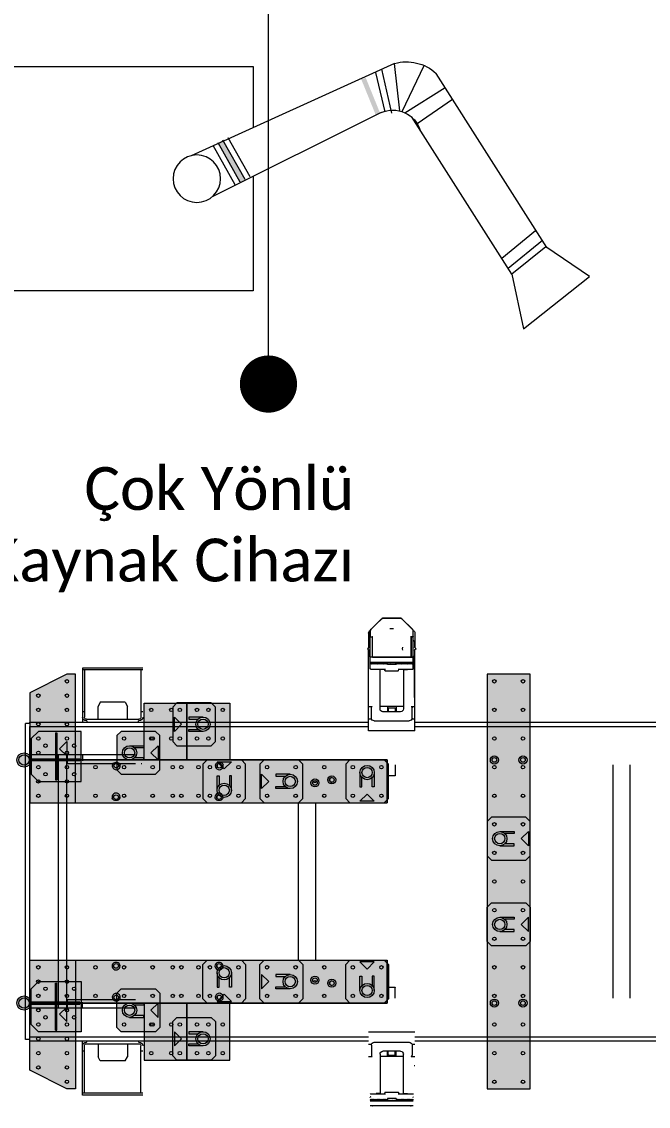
# Model space of a CAD drawing. Header units: metres. Extents: x -19121 to 152404, y -12107 to 46241.
# Drawn here: x 1042.3 to 1261.5, y 3675.3 to 4054.5 of the extents above; entities that cross this region are included whole.
import ezdxf

# ---------------------------------------------------------------- set-up
doc = ezdxf.new("R2010")
doc.units = ezdxf.units.M
doc.header["$LTSCALE"] = 50
doc.header["$MEASUREMENT"] = 0
doc.layers.get('0').update_dxf_attribs({"color": 9, "lineweight": 9})
doc.layers.add('21_mahal200', color=9, linetype='Continuous', lineweight=9)
doc.styles.add('MuuM_TEXT-STANDART', font='ARIALN.TTF')
doc.dimstyles.new('MuuM_DIM200', dxfattribs={"dimscale": 20, "dimtxt": 2, "dimasz": 1, "dimexe": 1, "dimexo": 1, "dimgap": 1, "dimtad": 1, "dimdec": 1, "dimrnd": 0.5, "dimdsep": 46, "dimtxsty": 'MuuM_TEXT-STANDART', "dimblk": 'ARCHTICK', "dimcen": 0, "dimdle": 0.15, "dimclrd": 256, "dimclre": 256, "dimclrt": 256, "dimadec": 0, "dimazin": 0, "dimtfac": 5, "dimtdec": 1, "dimtix": 1, "dimtmove": 2, "dimatfit": 3, "dimldrblk": 'DOT', "dimfxl": 3, "dimfxlon": 1, "dimtolj": 1, "dimlwd": -1, "dimlwe": -1, "dimarcsym": 0})

# ---------------------------------------------------------------- blocks, each defined once
blk = doc.blocks.new('p-mekanik_sacatec')
for points in [[(-136.17, 74.04), (-137.78, 74.46), (-142.79, 62.13), (-141.18, 61.71)], [(-95.56, 38.97), (-93.84, 38), (-86.11, 51.78), (-87.83, 52.75)], [(-95.56, 38.97), (-93.84, 38), (-86.11, 51.78), (-87.83, 52.75)]]:
    blk.add_hatch(color=256).paths.add_polyline_path(points)
for p, q in [((-201.11, 15.17), (-162.36, 76.07)), ((-150.48, 62.68), (-158.16, 78.77)), ((-149.64, 62.93), (-147.86, 79.52)), ((-147.86, 79.52), (-76.66, 47.27)), ((-146.91, 62.19), (-143.33, 77.53)), ((-144.53, 62.62), (-141.31, 76.42)), ((-151.44, 62.3), (-165.5, 71.16)), ((-155.72, 58.55), (-168.16, 67)), ((-188.8, 5.87), (-153.71, 61.03)), ((-143.16, 62.34), (-84.06, 32.91)), ((-97.29, 39.93), (-89.67, 53.5)), ((-95.56, 38.96), (-87.83, 52.74)), ((-93.84, 37.99), (-86.11, 51.77)), ((-92.12, 37.03), (-84.39, 50.81)), ((-197.19, 21.02), (-185.32, 11.34)), ((-216.04, 5.03), (-200.79, 15.38)), ((-200.79, 15.38), (-188.8, 5.87)), ((-199.56, 17.61), (-187.57, 7.82)), ((-192.98, -13.22), (-216.04, 5.03)), ((-188.8, 5.87), (-192.98, -13.22))]:
    blk.add_line(p, q)
for points in [[(0, 78.45), (-98.34, 78.45)], [(-98.34, 78.45), (-98.34, 57.09)], [(0, 0), (0, 78.45)], [(-98.34, 40.02), (-98.34, 0)], [(-98.34, 0), (0, 0)]]:
    blk.add_lwpolyline(points)
blk.add_circle((-78.69, 39.23), 8.3)
for centre, radius, start, end in [((-152.02, 64.82), 15.28, 74.21, 132.5818), ((-147.25, 53.2), 10.02, 65.8985, 163.0893)]:
    blk.add_arc(centre, radius, start, end)
blk = doc.blocks.new('A$C2D9C61D8')
for points in [[(1500, 1795), (50, 1795), (50, 1645), (1500, 1645)], [(700, 1660), (700, 1780), (685, 1795), (565, 1795), (550, 1780), (550, 1660), (565, 1645), (685, 1645)], [(850, 1660), (850, 1780), (865, 1795), (985, 1795), (1000, 1780), (1000, 1660), (985, 1645), (865, 1645)], [(365, 1150), (485, 1150), (500, 1165), (500, 1285), (485, 1300), (365, 1300), (350, 1285), (350, 1165)], [(500, 44.9), (500, 1294.9), (350, 1294.9), (350, 44.9)], [(1185, 1150), (1065, 1150), (1050, 1165), (1050, 1285), (1065, 1300), (1185, 1300), (1200, 1285), (1200, 1165)], [(1050, 44.9), (1050, 1294.9), (1200, 1294.9), (1200, 44.9)], [(350, 985), (350, 865), (365, 850), (485, 850), (500, 865), (500, 985), (485, 1000), (365, 1000)], [(1200, 985), (1200, 865), (1185, 850), (1065, 850), (1050, 865), (1050, 985), (1065, 1000), (1185, 1000)], [(485, 800), (365, 800), (350, 785), (350, 665), (365, 650), (485, 650), (500, 665), (500, 785)], [(1065, 800), (1185, 800), (1200, 785), (1200, 665), (1185, 650), (1065, 650), (1050, 665), (1050, 785)], [(150, 679.9), (150, 559.9), (165, 544.9), (285, 544.9), (300, 559.9), (300, 679.9), (285, 694.9), (165, 694.9)], [(1400, 679.9), (1400, 559.9), (1385, 544.9), (1265, 544.9), (1250, 559.9), (1250, 679.9), (1265, 694.9), (1385, 694.9)], [(400, 365), (400, 485), (385, 500), (265, 500), (250, 485), (250, 365), (265, 350), (385, 350)], [(1150, 365), (1150, 485), (1165, 500), (1285, 500), (1300, 485), (1300, 365), (1285, 350), (1165, 350)], [(500, 205.2), (50, 205.2), (50, 175), (115.1, 44.9), (500, 44.9)], [(1050, 205.2), (1500, 205.2), (1500, 175), (1434.9, 44.9), (1050, 44.9)]]:
    blk.add_hatch(color=256).paths.add_polyline_path(points)
h = blk.add_hatch(color=256)
h.paths.add_polyline_path([(150.8, 444.9), (150.8, 594.9), (350, 594.9), (350, 444.9)])
h.paths.add_polyline_path([(150.8, 594.9), (150.8, 744.9), (350, 744.9), (350, 594.9)])
h = blk.add_hatch(color=256)
h.paths.add_polyline_path([(1399.3, 444.9), (1399.3, 594.9), (1200, 594.9), (1200, 444.9)])
h.paths.add_polyline_path([(1399.3, 594.9), (1399.3, 744.9), (1200, 744.9), (1200, 594.9)])
h = blk.add_hatch(color=256)
h.paths.add_polyline_path([(425, 75), (425, 225), (250, 225), (250, 75), (275, 50), (400, 50)])
edge = h.paths.add_edge_path()
edge.add_arc((350, 25), 25, 90, 450)
h = blk.add_hatch(color=256)
h.paths.add_polyline_path([(1125, 75), (1125, 225), (1300, 225), (1300, 75), (1275, 50), (1150, 50)])
edge = h.paths.add_edge_path()
edge.add_arc((1200, 25), 25, -270, 90, ccw=False)
for p, q in [((625, 1764), (600, 1789)), ((600, 1789), (650, 1789)), ((625, 1764), (650, 1789)), ((925, 1764), (900, 1789)), ((950, 1789), (900, 1789)), ((925, 1764), (950, 1789)), ((600, 1689), (600, 1739)), ((600, 1739), (607, 1739)), ((607, 1739), (607, 1706.3)), ((650, 1739), (643, 1739)), ((643, 1739), (643, 1706.3)), ((650, 1689), (650, 1739)), ((900, 1689), (900, 1739)), ((900, 1739), (907, 1739)), ((907, 1739), (907, 1706.3)), ((950, 1739), (943, 1739)), ((943, 1739), (943, 1706.3)), ((950, 1689), (950, 1739)), ((350, 1294.9), (500, 1294.9)), ((350, 44.9), (350, 1294.9)), ((500, 44.9), (500, 1294.9)), ((1200, 1294.9), (1050, 1294.9)), ((1050, 44.9), (1050, 1294.9)), ((1200, 44.9), (1200, 1294.9)), ((394, 1250), (444, 1250)), ((444, 1243), (411.3, 1243)), ((444, 1250), (444, 1243)), ((469, 1225), (494, 1250)), ((469, 1225), (494, 1200)), ((494, 1250), (494, 1200)), ((1081, 1225), (1056, 1250)), ((1056, 1250), (1056, 1200)), ((1081, 1225), (1056, 1200)), ((1156, 1250), (1106, 1250)), ((1106, 1250), (1106, 1243)), ((1106, 1243), (1138.7, 1243)), ((394, 1200), (444, 1200)), ((444, 1207), (411.3, 1207)), ((444, 1200), (444, 1207)), ((1106, 1200), (1106, 1207)), ((1106, 1207), (1138.7, 1207)), ((1156, 1200), (1106, 1200)), ((400, 956), (400, 906)), ((450, 956), (450, 906)), ((1100, 956), (1100, 906)), ((1150, 956), (1150, 906)), ((407, 906), (407, 938.7)), ((443, 906), (443, 938.7)), ((1107, 906), (1107, 938.7)), ((1143, 906), (1143, 938.7)), ((400, 906), (407, 906)), ((425, 881), (400, 856)), ((425, 881), (450, 856)), ((450, 906), (443, 906)), ((1100, 906), (1107, 906)), ((1125, 881), (1100, 856)), ((1125, 881), (1150, 856)), ((1150, 906), (1143, 906)), ((450, 856), (400, 856)), ((1100, 856), (1150, 856)), ((381, 725), (356, 750)), ((356, 700), (356, 750)), ((381, 725), (356, 700)), ((456, 750), (406, 750)), ((406, 750), (406, 743)), ((406, 743), (438.7, 743)), ((1094, 750), (1144, 750)), ((1144, 743), (1111.3, 743)), ((1144, 750), (1144, 743)), ((1169, 725), (1194, 750)), ((1169, 725), (1194, 700)), ((1194, 700), (1194, 750)), ((362.5, 705.7), (362.5, 708.1)), ((406, 700), (406, 707)), ((406, 707), (438.7, 707)), ((456, 700), (406, 700)), ((1094, 700), (1144, 700)), ((1144, 707), (1111.3, 707)), ((1144, 700), (1144, 707)), ((1187.5, 705.7), (1187.5, 708.1)), ((200, 650.9), (200, 600.9)), ((250, 650.9), (250, 600.9)), ((1300, 650.9), (1300, 600.9)), ((1350, 650.9), (1350, 600.9)), ((207, 600.9), (207, 633.5)), ((243, 600.9), (243, 633.5)), ((1307, 600.9), (1307, 633.5)), ((1343, 600.9), (1343, 633.5)), ((200, 600.9), (207, 600.9)), ((225, 575.9), (200, 550.9)), ((225, 575.9), (250, 550.9)), ((250, 600.9), (243, 600.9)), ((1300, 600.9), (1307, 600.9)), ((1325, 575.9), (1300, 550.9)), ((1325, 575.9), (1350, 550.9)), ((1350, 600.9), (1343, 600.9)), ((250, 550.9), (200, 550.9)), ((1300, 550.9), (1350, 550.9)), ((325, 469), (300, 494)), ((300, 494), (350, 494)), ((325, 469), (350, 494)), ((1225, 469), (1200, 494)), ((1250, 494), (1200, 494)), ((1225, 469), (1250, 494)), ((300, 394), (300, 444)), ((300, 444), (307, 444)), ((307, 444), (307, 411.3)), ((350, 444), (343, 444)), ((343, 444), (343, 411.3)), ((350, 394), (350, 444)), ((1200, 394), (1200, 444)), ((1200, 444), (1207, 444)), ((1207, 444), (1207, 411.3)), ((1250, 444), (1243, 444)), ((1243, 444), (1243, 411.3)), ((1250, 394), (1250, 444)), ((346.5, 50), (346.5, 220)), ((353.5, 220), (346.5, 220)), ((353.5, 220), (353.5, 50)), ((1196.5, 220), (1196.5, 50)), ((1196.5, 220), (1203.5, 220)), ((1203.5, 50), (1203.5, 220)), ((310.8, 149.5), (285.8, 174.5)), ((285.8, 174.5), (335.8, 174.5)), ((310.8, 149.5), (335.8, 174.5)), ((1239.3, 149.5), (1214.3, 174.5)), ((1264.3, 174.5), (1214.3, 174.5)), ((1239.3, 149.5), (1264.3, 174.5)), ((255, 139.5), (346.5, 139.5)), ((255, 135.5), (255, 139.5)), ((255, 135.5), (346.5, 135.5)), ((353.5, 139.5), (420, 139.5)), ((353.5, 135.5), (420, 135.5)), ((420, 135.5), (420, 139.5)), ((1196.5, 139.5), (1130, 139.5)), ((1130, 135.5), (1130, 139.5)), ((1196.5, 135.5), (1130, 135.5)), ((1295, 139.5), (1203.5, 139.5)), ((1295, 135.5), (1203.5, 135.5)), ((1295, 135.5), (1295, 139.5)), ((350, 44.9), (500, 44.9)), ((1200, 44.9), (1050, 44.9))]:
    blk.add_line(p, q)
for points in [[(1500, 1795), (50, 1795), (50, 1645), (1500, 1645)], [(700, 1660), (700, 1780), (685, 1795), (565, 1795), (550, 1780), (550, 1660), (565, 1645), (685, 1645)], [(850, 1660), (850, 1780), (865, 1795), (985, 1795), (1000, 1780), (1000, 1660), (985, 1645), (865, 1645)], [(365, 1150), (485, 1150), (500, 1165), (500, 1285), (485, 1300), (365, 1300), (350, 1285), (350, 1165)], [(500, 44.9), (500, 1294.9), (350, 1294.9), (350, 44.9)], [(1185, 1150), (1065, 1150), (1050, 1165), (1050, 1285), (1065, 1300), (1185, 1300), (1200, 1285), (1200, 1165)], [(1050, 44.9), (1050, 1294.9), (1200, 1294.9), (1200, 44.9)], [(350, 985), (350, 865), (365, 850), (485, 850), (500, 865), (500, 985), (485, 1000), (365, 1000)], [(1200, 985), (1200, 865), (1185, 850), (1065, 850), (1050, 865), (1050, 985), (1065, 1000), (1185, 1000)], [(485, 800), (365, 800), (350, 785), (350, 665), (365, 650), (485, 650), (500, 665), (500, 785)], [(1065, 800), (1185, 800), (1200, 785), (1200, 665), (1185, 650), (1065, 650), (1050, 665), (1050, 785)], [(150.8, 594.9), (150.8, 744.9), (350, 744.9), (350, 594.9)], [(1399.3, 594.9), (1399.3, 744.9), (1200, 744.9), (1200, 594.9)], [(150, 679.9), (150, 559.9), (165, 544.9), (285, 544.9), (300, 559.9), (300, 679.9), (285, 694.9), (165, 694.9)], [(1400, 679.9), (1400, 559.9), (1385, 544.9), (1265, 544.9), (1250, 559.9), (1250, 679.9), (1265, 694.9), (1385, 694.9)], [(150.8, 444.9), (150.8, 594.9), (350, 594.9), (350, 444.9)], [(1399.3, 444.9), (1399.3, 594.9), (1200, 594.9), (1200, 444.9)], [(400, 365), (400, 485), (385, 500), (265, 500), (250, 485), (250, 365), (265, 350), (385, 350)], [(1150, 365), (1150, 485), (1165, 500), (1285, 500), (1300, 485), (1300, 365), (1285, 350), (1165, 350)], [(500, 205.2), (50, 205.2), (50, 175), (115.1, 44.9), (500, 44.9)], [(425, 75), (425, 225), (250, 225), (250, 75), (275, 50), (400, 50)], [(1050, 205.2), (1500, 205.2), (1500, 175), (1434.9, 44.9), (1050, 44.9)], [(1125, 75), (1125, 225), (1300, 225), (1300, 75), (1275, 50), (1150, 50)]]:
    blk.add_lwpolyline(points, close=True)
for points in [[(358.1, 707.9), (358.5, 711.9), (359.7, 715.4), (361.4, 718.2), (363.6, 720.2), (366, 721.4)], [(1191.9, 707.9), (1191.5, 711.9), (1190.3, 715.4), (1188.6, 718.2), (1186.4, 720.2), (1184, 721.4)], [(366, 694.4), (363.6, 695.6), (361.4, 697.6), (359.7, 700.4), (358.5, 703.8), (358.1, 707.9)], [(484, 720.4), (486.4, 719.2), (488.5, 717.2), (490.3, 714.4), (491.4, 710.9), (491.9, 706.9)], [(491.9, 706.9), (491.4, 703), (490.3, 699.5), (488.6, 696.7), (486.4, 694.6), (484, 693.4)], [(1066, 720.4), (1063.6, 719.2), (1061.5, 717.2), (1059.7, 714.4), (1058.6, 710.9), (1058.1, 706.9)], [(1058.1, 706.9), (1058.6, 703), (1059.7, 699.5), (1061.4, 696.7), (1063.6, 694.6), (1066, 693.4)], [(1184, 694.4), (1186.4, 695.6), (1188.6, 697.6), (1190.3, 700.4), (1191.5, 703.8), (1191.9, 707.9)], [(357.9, 347.5), (358.4, 351.5), (359.6, 355), (361.3, 357.9), (363.5, 359.9), (366, 361.1)], [(366, 333.9), (363.5, 335.1), (361.4, 337.1), (359.6, 339.9), (358.4, 343.4), (357.9, 347.5)], [(484, 360.5), (486.4, 359.4), (488.6, 357.3), (490.4, 354.5), (491.5, 351.1), (492, 347)], [(492, 347), (491.6, 343), (490.4, 339.5), (488.6, 336.7), (486.5, 334.7), (484, 333.5)], [(1066, 360.5), (1063.6, 359.4), (1061.4, 357.3), (1059.6, 354.5), (1058.5, 351.1), (1058, 347)], [(1058, 347), (1058.4, 343), (1059.6, 339.5), (1061.4, 336.7), (1063.5, 334.7), (1066, 333.5)], [(1192.1, 347.5), (1191.6, 351.5), (1190.4, 355), (1188.7, 357.9), (1186.5, 359.9), (1184, 361.1)], [(1184, 333.9), (1186.5, 335.1), (1188.6, 337.1), (1190.4, 339.9), (1191.6, 343.4), (1192.1, 347.5)]]:
    blk.add_lwpolyline(points)
for centre, radius in [((350, 1770), 14.1), ((1200, 1770), 14.1), ((75, 1770), 6), ((175, 1770), 6), ((275, 1770), 6), ((350, 1770), 8.12), ((375, 1770), 6), ((475, 1770), 6), ((575, 1770), 6), ((575, 1770), 6), ((675, 1770), 6), ((675, 1770), 6), ((775, 1770), 6), ((875, 1770), 6), ((875, 1770), 6), ((975, 1770), 6), ((975, 1770), 6), ((1075, 1770), 6), ((1175, 1770), 6), ((1200, 1770), 8.12), ((1275, 1770), 6), ((1375, 1770), 6), ((1475, 1770), 6), ((625, 1689), 25), ((625, 1689), 18), ((925, 1689), 25), ((925, 1689), 18), ((75, 1670), 6), ((175, 1670), 6), ((275, 1670), 6), ((350, 1670), 14.1), ((350, 1670), 8.12), ((375, 1670), 6), ((475, 1670), 6), ((575, 1670), 6), ((575, 1670), 6), ((675, 1670), 6), ((675, 1670), 6), ((775, 1670), 6), ((875, 1670), 6), ((875, 1670), 6), ((975, 1670), 6), ((975, 1670), 6), ((1075, 1670), 6), ((1175, 1670), 6), ((1200, 1670), 14.1), ((1200, 1670), 8.12), ((1275, 1670), 6), ((1375, 1670), 6), ((1475, 1670), 6), ((375, 1275), 6), ((375, 1275), 6), ((475, 1275), 6), ((475, 1275), 6), ((1075, 1275), 6), ((1075, 1275), 6), ((1175, 1275), 6), ((1175, 1275), 6), ((394, 1225), 25), ((394, 1225), 18), ((1156, 1225), 25), ((1156, 1225), 18), ((375, 1175), 6), ((375, 1175), 6), ((475, 1175), 6), ((475, 1175), 6), ((1075, 1175), 6), ((1075, 1175), 6), ((1175, 1175), 6), ((1175, 1175), 6), ((419.6, 1101.3), 14.1), ((419.6, 1101.3), 8.12), ((1130.4, 1101.3), 14.1), ((1130.4, 1101.3), 8.12), ((375, 1075), 6), ((475, 1075), 6), ((1075, 1075), 6), ((1175, 1075), 6), ((430.1, 1042.3), 14.1), ((430.1, 1042.3), 8.12), ((1119.9, 1042.3), 14.1), ((1119.9, 1042.3), 8.12), ((375, 975), 6), ((375, 975), 6), ((425, 956), 25), ((425, 956), 18), ((475, 975), 6), ((475, 975), 6), ((1075, 975), 6), ((1075, 975), 6), ((1125, 956), 25), ((1125, 956), 18), ((1175, 975), 6), ((1175, 975), 6), ((375, 875), 6), ((375, 875), 6), ((475, 875), 6), ((475, 875), 6), ((1075, 875), 6), ((1075, 875), 6), ((1175, 875), 6), ((1175, 875), 6), ((375, 775), 6), ((375, 775), 6), ((475, 775), 6), ((475, 775), 6), ((1075, 775), 6), ((1075, 775), 6), ((1175, 775), 6), ((1175, 775), 6), ((175, 719.9), 6), ((275, 719.9), 6), ((456, 725), 25), ((456, 725), 18), ((1094, 725), 25), ((1094, 725), 18), ((1275, 719.9), 6), ((1375, 719.9), 6), ((370.1, 707.9), 8.12), ((479.8, 706.9), 8.12), ((1070.2, 706.9), 8.12), ((1179.9, 707.9), 8.12), ((175, 669.9), 6), ((175, 669.9), 6), ((225, 650.9), 25), ((225, 650.9), 18), ((275, 669.9), 6), ((275, 669.9), 6), ((375, 675), 6), ((375, 675), 6), ((475, 675), 6), ((475, 675), 6), ((1075, 675), 6), ((1075, 675), 6), ((1175, 675), 6), ((1175, 675), 6), ((1275, 669.9), 6), ((1275, 669.9), 6), ((1325, 650.9), 25), ((1325, 650.9), 18), ((1375, 669.9), 6), ((1375, 669.9), 6), ((175, 629.9), 6), ((275, 629.9), 6), ((375, 635), 6), ((475, 635), 6), ((1075, 635), 6), ((1175, 635), 6), ((1275, 629.9), 6), ((1375, 629.9), 6), ((175, 569.9), 6), ((175, 569.9), 6), ((275, 569.9), 6), ((275, 569.9), 6), ((375, 575), 6), ((475, 575), 6), ((1075, 575), 6), ((1175, 575), 6), ((1275, 569.9), 6), ((1275, 569.9), 6), ((1375, 569.9), 6), ((1375, 569.9), 6), ((175, 539.9), 6), ((275, 539.9), 6), ((375, 545), 6), ((475, 545), 6), ((1075, 545), 6), ((1175, 545), 6), ((1275, 539.9), 6), ((1375, 539.9), 6), ((175, 469.9), 6), ((275, 475), 6), ((275, 469.9), 6), ((375, 475), 6), ((375, 475), 6), ((475, 475), 6), ((1075, 475), 6), ((1175, 475), 6), ((1175, 475), 6), ((1275, 475), 6), ((1275, 469.9), 6), ((1375, 469.9), 6), ((325, 394), 25), ((1225, 394), 25), ((275, 375), 6), ((325, 394), 18), ((375, 375), 6), ((375, 375), 6), ((475, 375), 6), ((1075, 375), 6), ((1175, 375), 6), ((1175, 375), 6), ((1225, 394), 18), ((1275, 375), 6), ((369.9, 347.5), 8.12), ((480, 347), 8.12), ((1070, 347), 8.12), ((1180.1, 347.5), 8.12), ((375, 275), 6), ((475, 275), 6), ((1075, 275), 6), ((1175, 275), 6), ((300, 200), 6), ((400, 200), 6), ((1150, 200), 6), ((1250, 200), 6), ((75, 175), 6), ((125, 175), 6), ((175, 175), 6), ((225, 175), 6), ((275, 175), 6), ((275, 175), 6), ((325, 175), 6), ((375, 175), 6), ((375, 175), 6), ((375, 175), 6), ((425, 175), 6), ((475, 175), 6), ((475, 175), 6), ((1075, 175), 6), ((1075, 175), 6), ((1125, 175), 6), ((1175, 175), 6), ((1175, 175), 6), ((1175, 175), 6), ((1225, 175), 6), ((1275, 175), 6), ((1275, 175), 6), ((1325, 175), 6), ((1375, 175), 6), ((1425, 175), 6), ((1475, 175), 6), ((125, 75), 6), ((175, 75), 6), ((225, 75), 6), ((275, 75), 6), ((275, 75), 6), ((300, 100), 6), ((325, 75), 6), ((375, 75), 6), ((375, 75), 6), ((375, 75), 6), ((400, 100), 6), ((425, 75), 6), ((475, 75), 6), ((475, 75), 6), ((1075, 75), 6), ((1075, 75), 6), ((1125, 75), 6), ((1150, 100), 6), ((1175, 75), 6), ((1175, 75), 6), ((1175, 75), 6), ((1225, 75), 6), ((1250, 100), 6), ((1275, 75), 6), ((1275, 75), 6), ((1325, 75), 6), ((1375, 75), 6), ((1425, 75), 6), ((350, 25), 25), ((350, 25), 18), ((1200, 25), 25), ((1200, 25), 18)]:
    blk.add_circle(centre, radius)
for centre, radius, start, end in [((419.6, 1101.8), 8.12, 180, 0), ((1130.4, 1101.8), 8.12, 180, 0), ((419.8, 1042), 8.12, 308.5714, 51.4302), ((1130.2, 1042), 8.12, 128.5698, 231.4286), ((370.1, 707.9), 14.1, 253.1261, 106.8739), ((479.8, 706.9), 14.1, 72.7018, 287.2982), ((1070.2, 706.9), 14.1, 252.7018, 107.2982), ((1179.9, 707.9), 14.1, 73.1261, 286.8739), ((370.1, 708.1), 8.12, 231.5589, 308.6314), ((480.6, 707.2), 8.12, 128.5714, 280.5897), ((1069.4, 707.2), 8.12, 259.4103, 51.4286), ((1179.9, 708.1), 8.12, 231.3686, 308.4411), ((369.9, 347.5), 14.1, 253.9721, 106.0279), ((480, 347), 14.1, 73.5496, 286.4504), ((1070, 347), 14.1, 253.5496, 106.4504), ((1180.1, 347.5), 14.1, 73.9721, 286.0279)]:
    blk.add_arc(centre, radius, start, end)
blk = doc.blocks.new('p-mekanik_cellette')
for p, q in [((304.81, 154.31), (301.19, 150.69)), ((311.29, 154.6), (305.51, 154.6)), ((315.61, 150.69), (311.99, 154.31)), ((300.3, 149.35), (300.3, 144.3)), ((300.3, 149.35), (300.3, 144.3)), ((300.9, 136.85), (300.9, 149.99)), ((301.1, 148.1), (301.8, 148.1)), ((307.75, 150.9), (309.05, 150.9)), ((315.7, 148.1), (315, 148.1)), ((315.7, 148.1), (315, 148.1)), ((315.9, 136.85), (315.9, 149.99)), ((316.5, 149.35), (316.5, 144.3)), ((300.4, 144.4), (299.9, 143.9)), ((300.9, 146.9), (300.4, 146.4)), ((300.6, 146.32), (300.4, 146.4)), ((300.4, 146.4), (300.4, 144.4)), ((300.6, 144.32), (300.4, 144.4)), ((301.6, 147.89), (301.6, 141.1)), ((315.2, 147.89), (315.2, 141.1)), ((315.2, 147.89), (315.2, 141.1)), ((315.9, 146.9), (316.4, 146.4)), ((316.2, 146.32), (316.4, 146.4)), ((316.2, 144.32), (316.4, 144.4)), ((316.4, 146.4), (316.4, 144.4)), ((316.4, 144.4), (316.9, 143.9)), ((299.9, 143.9), (300.4, 143.4)), ((300.18, 143.9), (299.9, 143.9)), ((300.3, 115.15), (300.3, 143.5)), ((300.6, 143.48), (300.4, 143.4)), ((300.4, 143.4), (300.4, 141.4)), ((300.6, 141.48), (300.4, 141.4)), ((300.4, 141.4), (300.9, 140.9)), ((300.55, 141.25), (300.55, 126.8)), ((300.9, 140.9), (315.9, 140.9)), ((316.4, 141.4), (315.9, 140.9)), ((316.2, 143.48), (316.4, 143.4)), ((316.2, 141.48), (316.4, 141.4)), ((316.9, 143.9), (316.4, 143.4)), ((316.4, 143.4), (316.4, 141.4)), ((316.5, 115.15), (316.5, 143.5)), ((316.62, 143.9), (316.9, 143.9)), ((300.9, 139.16), (301.05, 138.9)), ((315.9, 139.16), (300.9, 139.16)), ((301.05, 138.54), (300.9, 138.8)), ((300.95, 138.71), (300.9, 138.71)), ((301.2, 139.16), (301.05, 138.9)), ((301.05, 138.54), (301.2, 138.8)), ((306.18, 136.7), (301.05, 136.7)), ((301.25, 138.71), (301.15, 138.71)), ((301.2, 139.16), (301.35, 138.9)), ((301.35, 138.54), (301.2, 138.8)), ((301.5, 139.16), (301.35, 138.9)), ((301.35, 138.54), (301.5, 138.8)), ((301.55, 138.71), (301.45, 138.71)), ((301.5, 139.16), (301.65, 138.9)), ((301.65, 138.54), (301.5, 138.8)), ((301.8, 139.16), (301.65, 138.9)), ((301.65, 138.54), (301.8, 138.8)), ((301.85, 138.71), (301.75, 138.71)), ((301.8, 139.16), (301.95, 138.9)), ((301.95, 138.54), (301.8, 138.8)), ((302.1, 139.16), (301.95, 138.9)), ((301.95, 138.54), (302.1, 138.8)), ((302.15, 138.71), (302.05, 138.71)), ((302.1, 139.16), (302.25, 138.9)), ((302.25, 138.54), (302.1, 138.8)), ((302.4, 139.16), (302.25, 138.9)), ((302.25, 138.54), (302.4, 138.8)), ((302.45, 138.71), (302.35, 138.71)), ((302.4, 139.16), (302.55, 138.9)), ((302.55, 138.54), (302.4, 138.8)), ((302.7, 139.16), (302.55, 138.9)), ((302.55, 138.54), (302.7, 138.8)), ((302.75, 138.71), (302.65, 138.71)), ((302.7, 139.16), (302.85, 138.9)), ((302.85, 138.54), (302.7, 138.8)), ((303, 139.16), (302.85, 138.9)), ((302.85, 138.54), (303, 138.8)), ((302.9, 136.7), (302.9, 136.6)), ((304.4, 136.6), (302.9, 136.6)), ((303.05, 138.71), (302.95, 138.71)), ((303, 139.16), (303.15, 138.9)), ((303.15, 138.54), (303, 138.8)), ((303.3, 139.16), (303.15, 138.9)), ((303.15, 138.54), (303.3, 138.8)), ((303.35, 138.71), (303.25, 138.71)), ((303.3, 139.16), (303.45, 138.9)), ((303.45, 138.54), (303.3, 138.8)), ((303.4, 136.7), (303.4, 136.6)), ((303.6, 139.16), (303.45, 138.9)), ((303.45, 138.54), (303.6, 138.8)), ((303.65, 138.71), (303.55, 138.71)), ((303.6, 139.16), (303.75, 138.9)), ((303.75, 138.54), (303.6, 138.8)), ((303.9, 139.16), (303.75, 138.9)), ((303.75, 138.54), (303.9, 138.8)), ((303.95, 138.71), (303.85, 138.71)), ((303.9, 139.16), (304.05, 138.9)), ((304.05, 138.54), (303.9, 138.8)), ((303.9, 136.7), (303.9, 136.6)), ((304.2, 139.16), (304.05, 138.9)), ((304.05, 138.54), (304.2, 138.8)), ((304.25, 138.71), (304.15, 138.71)), ((304.2, 139.16), (304.35, 138.9)), ((304.35, 138.54), (304.2, 138.8)), ((304.3, 136.6), (304.3, 122.85)), ((304.5, 139.16), (304.35, 138.9)), ((304.35, 138.54), (304.5, 138.8)), ((304.4, 136.7), (304.4, 136.6)), ((304.55, 138.71), (304.45, 138.71)), ((304.5, 139.16), (304.65, 138.9)), ((304.65, 138.54), (304.5, 138.8)), ((304.8, 139.16), (304.65, 138.9)), ((304.65, 138.54), (304.8, 138.8)), ((304.85, 138.71), (304.75, 138.71)), ((304.8, 139.16), (304.95, 138.9)), ((304.95, 138.54), (304.8, 138.8)), ((305.1, 139.16), (304.95, 138.9)), ((304.95, 138.54), (305.1, 138.8)), ((305.15, 138.71), (305.05, 138.71)), ((305.1, 139.16), (305.25, 138.9)), ((305.25, 138.54), (305.1, 138.8)), ((305.4, 139.16), (305.25, 138.9)), ((305.25, 138.54), (305.4, 138.8)), ((305.45, 138.71), (305.35, 138.71)), ((305.4, 139.16), (305.55, 138.9)), ((305.55, 138.54), (305.4, 138.8)), ((305.7, 139.16), (305.55, 138.9)), ((305.55, 138.54), (305.7, 138.8)), ((305.75, 138.71), (305.65, 138.71)), ((305.7, 139.16), (305.85, 138.9)), ((305.85, 138.54), (305.7, 138.8)), ((306, 139.16), (305.85, 138.9)), ((305.85, 138.54), (306, 138.8)), ((306.05, 138.71), (305.95, 138.71)), ((306, 139.16), (306.15, 138.9)), ((306.15, 138.54), (306, 138.8)), ((306.3, 139.16), (306.15, 138.9)), ((306.15, 138.54), (306.3, 138.8)), ((306.18, 136.7), (306.18, 136.7)), ((306.35, 138.71), (306.25, 138.71)), ((306.3, 139.16), (306.45, 138.9)), ((306.45, 138.54), (306.3, 138.8)), ((306.6, 139.16), (306.45, 138.9)), ((306.45, 138.54), (306.6, 138.8)), ((306.65, 138.71), (306.55, 138.71)), ((306.6, 139.16), (306.75, 138.9)), ((306.75, 138.54), (306.6, 138.8)), ((306.9, 139.16), (306.75, 138.9)), ((306.75, 138.54), (306.9, 138.8)), ((306.9, 138.71), (306.85, 138.71)), ((306.9, 139.16), (307.05, 138.9)), ((306.9, 138.4), (306.9, 138.8)), ((306.9, 138.4), (309.9, 138.4)), ((307.2, 139.16), (307.05, 138.9)), ((307.2, 139.16), (307.35, 138.9)), ((307.5, 139.16), (307.35, 138.9)), ((307.5, 139.16), (307.65, 138.9)), ((307.8, 139.16), (307.65, 138.9)), ((307.8, 139.16), (307.95, 138.9)), ((308.1, 139.16), (307.95, 138.9)), ((308.1, 139.16), (308.25, 138.9)), ((308.4, 139.16), (308.25, 138.9)), ((308.4, 139.16), (308.55, 138.9)), ((308.7, 139.16), (308.55, 138.9)), ((308.7, 139.16), (308.85, 138.9)), ((309, 139.16), (308.85, 138.9)), ((309, 139.16), (309.15, 138.9)), ((309.3, 139.16), (309.15, 138.9)), ((309.3, 139.16), (309.45, 138.9)), ((309.6, 139.16), (309.45, 138.9)), ((309.6, 139.16), (309.75, 138.9)), ((309.9, 139.16), (309.75, 138.9)), ((309.9, 139.16), (310.05, 138.9)), ((310.05, 138.54), (309.9, 138.8)), ((309.9, 138.4), (309.9, 138.8)), ((309.95, 138.71), (309.9, 138.71)), ((310.2, 139.16), (310.05, 138.9)), ((310.05, 138.54), (310.2, 138.8)), ((310.25, 138.71), (310.15, 138.71)), ((310.2, 139.16), (310.35, 138.9)), ((310.35, 138.54), (310.2, 138.8)), ((310.5, 139.16), (310.35, 138.9)), ((310.35, 138.54), (310.5, 138.8)), ((310.55, 138.71), (310.45, 138.71)), ((310.5, 139.16), (310.65, 138.9)), ((310.65, 138.54), (310.5, 138.8)), ((315.75, 136.7), (310.62, 136.7)), ((310.62, 136.7), (310.62, 136.7)), ((310.8, 139.16), (310.65, 138.9)), ((310.65, 138.54), (310.8, 138.8)), ((310.85, 138.71), (310.75, 138.71)), ((310.8, 139.16), (310.95, 138.9)), ((310.95, 138.54), (310.8, 138.8)), ((311.1, 139.16), (310.95, 138.9)), ((310.95, 138.54), (311.1, 138.8)), ((311.15, 138.71), (311.05, 138.71)), ((311.1, 139.16), (311.25, 138.9)), ((311.25, 138.54), (311.1, 138.8)), ((311.4, 139.16), (311.25, 138.9)), ((311.25, 138.54), (311.4, 138.8)), ((311.45, 138.71), (311.35, 138.71)), ((311.4, 139.16), (311.55, 138.9)), ((311.55, 138.54), (311.4, 138.8)), ((311.7, 139.16), (311.55, 138.9)), ((311.55, 138.54), (311.7, 138.8)), ((311.75, 138.71), (311.65, 138.71)), ((311.7, 139.16), (311.85, 138.9)), ((311.85, 138.54), (311.7, 138.8)), ((312, 139.16), (311.85, 138.9)), ((311.85, 138.54), (312, 138.8)), ((312.05, 138.71), (311.95, 138.71)), ((312, 139.16), (312.15, 138.9)), ((312.15, 138.54), (312, 138.8)), ((312.3, 139.16), (312.15, 138.9)), ((312.15, 138.54), (312.3, 138.8)), ((312.35, 138.71), (312.25, 138.71)), ((312.3, 139.16), (312.45, 138.9)), ((312.45, 138.54), (312.3, 138.8)), ((312.4, 136.7), (312.4, 136.6)), ((312.4, 136.6), (313.9, 136.6)), ((312.6, 139.16), (312.45, 138.9)), ((312.45, 138.54), (312.6, 138.8)), ((312.5, 122.85), (312.5, 136.6)), ((312.65, 138.71), (312.55, 138.71)), ((312.6, 139.16), (312.75, 138.9)), ((312.75, 138.54), (312.6, 138.8)), ((312.9, 139.16), (312.75, 138.9)), ((312.75, 138.54), (312.9, 138.8)), ((312.95, 138.71), (312.85, 138.71)), ((312.9, 139.16), (313.05, 138.9)), ((313.05, 138.54), (312.9, 138.8)), ((312.9, 136.7), (312.9, 136.6)), ((313.2, 139.16), (313.05, 138.9)), ((313.05, 138.54), (313.2, 138.8)), ((313.25, 138.71), (313.15, 138.71)), ((313.2, 139.16), (313.35, 138.9)), ((313.35, 138.54), (313.2, 138.8)), ((313.5, 139.16), (313.35, 138.9)), ((313.35, 138.54), (313.5, 138.8)), ((313.4, 136.7), (313.4, 136.6)), ((313.55, 138.71), (313.45, 138.71)), ((313.5, 139.16), (313.65, 138.9)), ((313.65, 138.54), (313.5, 138.8)), ((313.8, 139.16), (313.65, 138.9)), ((313.65, 138.54), (313.8, 138.8)), ((313.85, 138.71), (313.75, 138.71)), ((313.8, 139.16), (313.95, 138.9)), ((313.95, 138.54), (313.8, 138.8)), ((313.9, 136.7), (313.9, 136.6)), ((314.1, 139.16), (313.95, 138.9)), ((313.95, 138.54), (314.1, 138.8)), ((314.15, 138.71), (314.05, 138.71)), ((314.1, 139.16), (314.25, 138.9)), ((314.25, 138.54), (314.1, 138.8)), ((314.4, 139.16), (314.25, 138.9)), ((314.25, 138.54), (314.4, 138.8)), ((314.45, 138.71), (314.35, 138.71)), ((314.4, 139.16), (314.55, 138.9)), ((314.55, 138.54), (314.4, 138.8)), ((314.7, 139.16), (314.55, 138.9)), ((314.55, 138.54), (314.7, 138.8)), ((314.75, 138.71), (314.65, 138.71)), ((314.7, 139.16), (314.85, 138.9)), ((314.85, 138.54), (314.7, 138.8)), ((315, 139.16), (314.85, 138.9)), ((314.85, 138.54), (315, 138.8)), ((315.05, 138.71), (314.95, 138.71)), ((315, 139.16), (315.15, 138.9)), ((315.15, 138.54), (315, 138.8)), ((315.3, 139.16), (315.15, 138.9)), ((315.15, 138.54), (315.3, 138.8)), ((315.35, 138.71), (315.25, 138.71)), ((315.3, 139.16), (315.45, 138.9)), ((315.45, 138.54), (315.3, 138.8)), ((315.6, 139.16), (315.45, 138.9)), ((315.45, 138.54), (315.6, 138.8)), ((315.65, 138.71), (315.55, 138.71)), ((315.6, 139.16), (315.75, 138.9)), ((315.75, 138.54), (315.6, 138.8)), ((315.9, 139.16), (315.75, 138.9)), ((315.75, 138.54), (315.9, 138.8)), ((315.9, 138.71), (315.85, 138.71)), ((395.5, 137.15), (416.5, 137.15)), ((395.5, 136.55), (416.5, 136.55)), ((396.1, 136.55), (396.1, 119.95)), ((415.9, 136.55), (415.9, 119.95)), ((416.5, 137.15), (416.5, 118.25)), ((306, 136.3), (306, 136.4)), ((310.7, 136.2), (306.1, 136.2)), ((310.8, 136.3), (310.8, 136.4)), ((300.55, 126.8), (300.3, 126.8)), ((401.62, 125.25), (400.87, 123.75)), ((401.62, 125.25), (410.38, 125.25)), ((410.38, 125.25), (411.13, 123.75)), ((301.6, 123.67), (300.3, 123.67)), ((301.3, 119.67), (301.3, 123.19)), ((304.3, 123.65), (312.5, 123.65)), ((305.3, 121.85), (311.5, 121.85)), ((306.9, 123.65), (306.9, 121.85)), ((307.15, 123.02), (307.15, 121.85)), ((309.45, 123.22), (307.35, 123.22)), ((309.65, 123.02), (309.65, 121.85)), ((309.9, 123.65), (309.9, 121.85)), ((316.5, 123.67), (315.2, 123.67)), ((315.5, 119.67), (315.5, 123.19)), ((395.5, 121.85), (396.1, 121.85)), ((400.87, 119.25), (400.87, 123.75)), ((411.13, 119.25), (411.13, 123.75)), ((415.9, 121.85), (416.5, 121.85)), ((300.3, 118.25), (136.5, 118.25)), ((301.35, 119.35), (300.3, 119.35)), ((314.5, 118.67), (302.3, 118.67)), ((316.5, 119.35), (315.45, 119.35)), ((435, 118.25), (316.5, 118.25)), ((415.2, 119.25), (396.8, 119.25)), ((396.8, 118.65), (397, 118.65)), ((397, 118.25), (397, 118.65)), ((415, 118.65), (415, 118.25)), ((415, 118.65), (415.2, 118.65)), ((435, 117.75), (435, 118.25)), ((435, 117.75), (436.5, 117.75)), ((436.5, 7.25), (436.5, 117.75)), ((300.3, 116.75), (136.5, 116.75)), ((300.3, 115.15), (316.5, 115.15)), ((435, 116.75), (316.5, 116.75)), ((435, 8.25), (435, 116.75)), ((398, 106.75), (435, 106.75)), ((416.5, 106.75), (416.5, 104.65)), ((421.75, 103.75), (421.75, 106.75)), ((422, 18.25), (422, 106.75)), ((425, 18.25), (425, 106.75)), ((225, 21.75), (225, 103.25)), ((231, 21.75), (231, 103.25)), ((307.15, 103.25), (307.15, 99.65)), ((309.65, 103.25), (309.65, 99.65)), ((396.07, 103.75), (395.8, 103.75)), ((421.75, 103.75), (398, 103.75)), ((307.35, 99.45), (309.45, 99.45)), ((335, 34.95), (335, 90.05)), ((341, 34.95), (341, 90.05)), ((307.15, 21.75), (307.15, 25.35)), ((309.45, 25.55), (307.35, 25.55)), ((309.65, 21.75), (309.65, 25.35)), ((359.94, 21.25), (359.71, 21.25)), ((421.75, 21.25), (398, 21.25)), ((416.5, 18.25), (416.5, 20.35)), ((421.75, 18.25), (421.75, 21.25)), ((398, 18.25), (435, 18.25)), ((300.3, 8.25), (136, 8.25)), ((300.3, 9.85), (316.5, 9.85)), ((435, 8.25), (316.5, 8.25)), ((300.3, 6.75), (136, 6.75)), ((301.35, 5.65), (300.3, 5.65)), ((301.3, 5.33), (301.3, 1.81)), ((314.5, 6.33), (302.3, 6.33)), ((316.5, 5.65), (315.45, 5.65)), ((315.5, 5.33), (315.5, 1.81)), ((435, 6.75), (316.5, 6.75)), ((396.1, -11.55), (396.1, 5.05)), ((396.8, 6.35), (397, 6.35)), ((415.2, 5.75), (396.8, 5.75)), ((397, 6.75), (397, 6.35)), ((400.87, 5.75), (400.87, 1.25)), ((411.13, 5.75), (411.13, 1.25)), ((415, 6.35), (415, 6.75)), ((415, 6.35), (415.2, 6.35)), ((415.9, -11.55), (415.9, 5.05)), ((416.5, -12.15), (416.5, 6.75)), ((435, 6.75), (435, 7.25)), ((435, 7.25), (436.5, 7.25)), ((301.6, 1.33), (300.3, 1.33)), ((304.3, -11.6), (304.3, 2.15)), ((304.3, 1.35), (312.5, 1.35)), ((305.3, 3.15), (311.5, 3.15)), ((306.9, 1.35), (306.9, 3.15)), ((307.15, 1.98), (307.15, 3.15)), ((309.45, 1.78), (307.35, 1.78)), ((309.65, 1.98), (309.65, 3.15)), ((309.9, 1.35), (309.9, 3.15)), ((312.5, 2.15), (312.5, -11.6)), ((316.5, 1.33), (315.2, 1.33)), ((395.5, 3.15), (396.1, 3.15)), ((401.62, -0.25), (400.87, 1.25)), ((410.38, -0.25), (411.13, 1.25)), ((415.9, 3.15), (416.5, 3.15)), ((300.55, -1.8), (300.3, -1.8)), ((401.62, -0.25), (410.38, -0.25)), ((306, -11.3), (306, -11.4)), ((310.7, -11.2), (306.1, -11.2)), ((310.8, -11.3), (310.8, -11.4)), ((301.05, -13.54), (300.9, -13.8)), ((300.95, -13.71), (300.9, -13.71)), ((300.9, -14.16), (301.05, -13.9)), ((315.9, -14.16), (300.9, -14.16)), ((306.18, -11.7), (301.05, -11.7)), ((301.05, -13.54), (301.2, -13.8)), ((301.2, -14.16), (301.05, -13.9)), ((301.25, -13.71), (301.15, -13.71)), ((301.35, -13.54), (301.2, -13.8)), ((301.2, -14.16), (301.35, -13.9)), ((301.35, -13.54), (301.5, -13.8)), ((301.5, -14.16), (301.35, -13.9)), ((301.55, -13.71), (301.45, -13.71)), ((301.65, -13.54), (301.5, -13.8)), ((301.5, -14.16), (301.65, -13.9)), ((301.65, -13.54), (301.8, -13.8)), ((301.8, -14.16), (301.65, -13.9)), ((301.85, -13.71), (301.75, -13.71)), ((301.95, -13.54), (301.8, -13.8)), ((301.8, -14.16), (301.95, -13.9)), ((301.95, -13.54), (302.1, -13.8)), ((302.1, -14.16), (301.95, -13.9)), ((302.15, -13.71), (302.05, -13.71)), ((302.25, -13.54), (302.1, -13.8)), ((302.1, -14.16), (302.25, -13.9)), ((302.25, -13.54), (302.4, -13.8)), ((302.4, -14.16), (302.25, -13.9)), ((302.45, -13.71), (302.35, -13.71)), ((302.55, -13.54), (302.4, -13.8)), ((302.4, -14.16), (302.55, -13.9)), ((302.55, -13.54), (302.7, -13.8)), ((302.7, -14.16), (302.55, -13.9)), ((302.75, -13.71), (302.65, -13.71)), ((302.85, -13.54), (302.7, -13.8)), ((302.7, -14.16), (302.85, -13.9)), ((302.85, -13.54), (303, -13.8)), ((303, -14.16), (302.85, -13.9)), ((304.4, -11.6), (302.9, -11.6)), ((302.9, -11.6), (302.9, -11.7)), ((303.05, -13.71), (302.95, -13.71)), ((303.15, -13.54), (303, -13.8)), ((303, -14.16), (303.15, -13.9)), ((303.15, -13.54), (303.3, -13.8)), ((303.3, -14.16), (303.15, -13.9)), ((303.35, -13.71), (303.25, -13.71)), ((303.45, -13.54), (303.3, -13.8)), ((303.3, -14.16), (303.45, -13.9)), ((303.4, -11.7), (303.4, -11.6)), ((303.45, -13.54), (303.6, -13.8)), ((303.6, -14.16), (303.45, -13.9)), ((303.65, -13.71), (303.55, -13.71)), ((303.75, -13.54), (303.6, -13.8)), ((303.6, -14.16), (303.75, -13.9)), ((303.75, -13.54), (303.9, -13.8)), ((303.9, -14.16), (303.75, -13.9)), ((303.95, -13.71), (303.85, -13.71)), ((303.9, -11.7), (303.9, -11.6)), ((304.05, -13.54), (303.9, -13.8)), ((303.9, -14.16), (304.05, -13.9)), ((304.05, -13.54), (304.2, -13.8)), ((304.2, -14.16), (304.05, -13.9)), ((304.25, -13.71), (304.15, -13.71)), ((304.35, -13.54), (304.2, -13.8)), ((304.2, -14.16), (304.35, -13.9)), ((304.35, -13.54), (304.5, -13.8)), ((304.5, -14.16), (304.35, -13.9)), ((304.4, -11.7), (304.4, -11.6)), ((304.55, -13.71), (304.45, -13.71)), ((304.65, -13.54), (304.5, -13.8)), ((304.5, -14.16), (304.65, -13.9)), ((304.65, -13.54), (304.8, -13.8)), ((304.8, -14.16), (304.65, -13.9)), ((304.85, -13.71), (304.75, -13.71)), ((304.95, -13.54), (304.8, -13.8)), ((304.8, -14.16), (304.95, -13.9)), ((304.95, -13.54), (305.1, -13.8)), ((305.1, -14.16), (304.95, -13.9)), ((305.15, -13.71), (305.05, -13.71)), ((305.25, -13.54), (305.1, -13.8)), ((305.1, -14.16), (305.25, -13.9)), ((305.25, -13.54), (305.4, -13.8)), ((305.4, -14.16), (305.25, -13.9)), ((305.45, -13.71), (305.35, -13.71)), ((305.55, -13.54), (305.4, -13.8)), ((305.4, -14.16), (305.55, -13.9)), ((305.55, -13.54), (305.7, -13.8)), ((305.7, -14.16), (305.55, -13.9)), ((305.75, -13.71), (305.65, -13.71)), ((305.85, -13.54), (305.7, -13.8)), ((305.7, -14.16), (305.85, -13.9)), ((305.85, -13.54), (306, -13.8)), ((306, -14.16), (305.85, -13.9)), ((306.05, -13.71), (305.95, -13.71)), ((306.15, -13.54), (306, -13.8)), ((306, -14.16), (306.15, -13.9)), ((306.15, -13.54), (306.3, -13.8)), ((306.3, -14.16), (306.15, -13.9)), ((306.18, -11.7), (306.18, -11.7)), ((306.35, -13.71), (306.25, -13.71)), ((306.45, -13.54), (306.3, -13.8)), ((306.3, -14.16), (306.45, -13.9)), ((306.45, -13.54), (306.6, -13.8)), ((306.6, -14.16), (306.45, -13.9)), ((306.65, -13.71), (306.55, -13.71)), ((306.75, -13.54), (306.6, -13.8)), ((306.6, -14.16), (306.75, -13.9)), ((306.75, -13.54), (306.9, -13.8)), ((306.9, -14.16), (306.75, -13.9)), ((306.9, -13.71), (306.85, -13.71)), ((306.9, -13.4), (306.9, -13.8)), ((306.9, -13.4), (309.9, -13.4)), ((306.9, -14.16), (307.05, -13.9)), ((307.2, -14.16), (307.05, -13.9)), ((307.2, -14.16), (307.35, -13.9)), ((307.5, -14.16), (307.35, -13.9)), ((307.5, -14.16), (307.65, -13.9)), ((307.8, -14.16), (307.65, -13.9)), ((307.8, -14.16), (307.95, -13.9)), ((308.1, -14.16), (307.95, -13.9)), ((308.1, -14.16), (308.25, -13.9)), ((308.4, -14.16), (308.25, -13.9)), ((308.4, -14.16), (308.55, -13.9)), ((308.7, -14.16), (308.55, -13.9)), ((308.7, -14.16), (308.85, -13.9)), ((309, -14.16), (308.85, -13.9)), ((309, -14.16), (309.15, -13.9)), ((309.3, -14.16), (309.15, -13.9)), ((309.3, -14.16), (309.45, -13.9)), ((309.6, -14.16), (309.45, -13.9)), ((309.6, -14.16), (309.75, -13.9)), ((309.9, -14.16), (309.75, -13.9)), ((309.9, -13.4), (309.9, -13.8)), ((310.05, -13.54), (309.9, -13.8)), ((309.95, -13.71), (309.9, -13.71)), ((309.9, -14.16), (310.05, -13.9)), ((310.05, -13.54), (310.2, -13.8)), ((310.2, -14.16), (310.05, -13.9)), ((310.25, -13.71), (310.15, -13.71)), ((310.35, -13.54), (310.2, -13.8)), ((310.2, -14.16), (310.35, -13.9)), ((310.35, -13.54), (310.5, -13.8)), ((310.5, -14.16), (310.35, -13.9)), ((310.55, -13.71), (310.45, -13.71)), ((310.65, -13.54), (310.5, -13.8)), ((310.5, -14.16), (310.65, -13.9)), ((315.75, -11.7), (310.62, -11.7)), ((310.62, -11.7), (310.62, -11.7)), ((310.65, -13.54), (310.8, -13.8)), ((310.8, -14.16), (310.65, -13.9)), ((310.85, -13.71), (310.75, -13.71)), ((310.95, -13.54), (310.8, -13.8)), ((310.8, -14.16), (310.95, -13.9)), ((310.95, -13.54), (311.1, -13.8)), ((311.1, -14.16), (310.95, -13.9)), ((311.15, -13.71), (311.05, -13.71)), ((311.25, -13.54), (311.1, -13.8)), ((311.1, -14.16), (311.25, -13.9)), ((311.25, -13.54), (311.4, -13.8)), ((311.4, -14.16), (311.25, -13.9)), ((311.45, -13.71), (311.35, -13.71)), ((311.55, -13.54), (311.4, -13.8)), ((311.4, -14.16), (311.55, -13.9)), ((311.55, -13.54), (311.7, -13.8)), ((311.7, -14.16), (311.55, -13.9)), ((311.75, -13.71), (311.65, -13.71)), ((311.85, -13.54), (311.7, -13.8)), ((311.7, -14.16), (311.85, -13.9)), ((311.85, -13.54), (312, -13.8)), ((312, -14.16), (311.85, -13.9)), ((312.05, -13.71), (311.95, -13.71)), ((312.15, -13.54), (312, -13.8)), ((312, -14.16), (312.15, -13.9)), ((312.15, -13.54), (312.3, -13.8)), ((312.3, -14.16), (312.15, -13.9)), ((312.35, -13.71), (312.25, -13.71)), ((312.45, -13.54), (312.3, -13.8)), ((312.3, -14.16), (312.45, -13.9)), ((312.4, -11.7), (312.4, -11.6)), ((312.4, -11.6), (313.9, -11.6)), ((312.45, -13.54), (312.6, -13.8)), ((312.6, -14.16), (312.45, -13.9)), ((312.65, -13.71), (312.55, -13.71)), ((312.75, -13.54), (312.6, -13.8)), ((312.6, -14.16), (312.75, -13.9)), ((312.75, -13.54), (312.9, -13.8)), ((312.9, -14.16), (312.75, -13.9)), ((312.95, -13.71), (312.85, -13.71)), ((312.9, -11.7), (312.9, -11.6)), ((313.05, -13.54), (312.9, -13.8)), ((312.9, -14.16), (313.05, -13.9)), ((313.05, -13.54), (313.2, -13.8)), ((313.2, -14.16), (313.05, -13.9)), ((313.25, -13.71), (313.15, -13.71)), ((313.35, -13.54), (313.2, -13.8)), ((313.2, -14.16), (313.35, -13.9)), ((313.35, -13.54), (313.5, -13.8)), ((313.5, -14.16), (313.35, -13.9)), ((313.4, -11.7), (313.4, -11.6)), ((313.55, -13.71), (313.45, -13.71)), ((313.65, -13.54), (313.5, -13.8)), ((313.5, -14.16), (313.65, -13.9)), ((313.65, -13.54), (313.8, -13.8)), ((313.8, -14.16), (313.65, -13.9)), ((313.85, -13.71), (313.75, -13.71)), ((313.95, -13.54), (313.8, -13.8)), ((313.8, -14.16), (313.95, -13.9)), ((313.9, -11.6), (313.9, -11.7)), ((313.95, -13.54), (314.1, -13.8)), ((314.1, -14.16), (313.95, -13.9)), ((314.15, -13.71), (314.05, -13.71)), ((314.25, -13.54), (314.1, -13.8)), ((314.1, -14.16), (314.25, -13.9)), ((314.25, -13.54), (314.4, -13.8)), ((314.4, -14.16), (314.25, -13.9)), ((314.45, -13.71), (314.35, -13.71)), ((314.55, -13.54), (314.4, -13.8)), ((314.4, -14.16), (314.55, -13.9)), ((314.55, -13.54), (314.7, -13.8)), ((314.7, -14.16), (314.55, -13.9)), ((314.75, -13.71), (314.65, -13.71)), ((314.85, -13.54), (314.7, -13.8)), ((314.7, -14.16), (314.85, -13.9)), ((314.85, -13.54), (315, -13.8)), ((315, -14.16), (314.85, -13.9)), ((315.05, -13.71), (314.95, -13.71)), ((315.15, -13.54), (315, -13.8)), ((315, -14.16), (315.15, -13.9)), ((315.15, -13.54), (315.3, -13.8)), ((315.3, -14.16), (315.15, -13.9)), ((315.35, -13.71), (315.25, -13.71)), ((315.45, -13.54), (315.3, -13.8)), ((315.3, -14.16), (315.45, -13.9)), ((315.45, -13.54), (315.6, -13.8)), ((315.6, -14.16), (315.45, -13.9)), ((315.65, -13.71), (315.55, -13.71)), ((315.75, -13.54), (315.6, -13.8)), ((315.6, -14.16), (315.75, -13.9)), ((315.75, -13.54), (315.9, -13.8)), ((315.9, -14.16), (315.75, -13.9)), ((315.9, -13.71), (315.85, -13.71)), ((395.5, -11.55), (416.5, -11.55)), ((395.5, -12.15), (416.5, -12.15)), ((300.9, -15.9), (315.9, -15.9))]:
    blk.add_line(p, q)
for points in [[(311.29, 154.6), (311.44, 154.59), (311.58, 154.56), (311.69, 154.51), (311.81, 154.46), (311.91, 154.38), (313.8, 152.5), (315.61, 150.69), (315.72, 150.56), (315.8, 150.41), (315.87, 150.23), (315.9, 149.99), (315.9, 148.31), (315.86, 148.16), (315.76, 148.12), (315.69, 148.09), (315, 148.1), (315.13, 148.05), (315.19, 147.95), (315.2, 141.1), (315.14, 140.96), (315, 140.9), (300.9, 140.9), (301.8, 140.9), (301.66, 140.96), (301.6, 141.1), (301.6, 147.89), (301.65, 148.02), (301.8, 148.1), (301.1, 148.1), (300.96, 148.16), (300.9, 148.31), (300.9, 149.99), (300.92, 150.15), (300.96, 150.32), (301.03, 150.48), (301.14, 150.63), (304.81, 154.31), (304.91, 154.4), (305.01, 154.46), (305.14, 154.53), (305.25, 154.57), (305.35, 154.59), (305.51, 154.6)], [(311.29, 154.6), (311.44, 154.59), (311.58, 154.56), (311.69, 154.51), (311.81, 154.46), (311.91, 154.38), (313.8, 152.5), (315.61, 150.69), (315.72, 150.56), (315.8, 150.41), (315.87, 150.23), (315.9, 149.99), (315.9, 148.31), (315.86, 148.16), (315.76, 148.12), (315.69, 148.09), (315, 148.1), (315.13, 148.05), (315.19, 147.95), (315.2, 141.1), (315.2, 141.1), (315.14, 140.96), (315, 140.9), (300.9, 140.9), (301.8, 140.9), (301.66, 140.96), (301.6, 141.1), (301.6, 147.89), (301.65, 148.02), (301.8, 148.1), (301.1, 148.1), (300.96, 148.16), (300.9, 148.31), (300.9, 149.99), (300.92, 150.15), (300.96, 150.32), (301.03, 150.48), (301.14, 150.63), (304.81, 154.31), (304.91, 154.4), (304.91, 154.4), (305.01, 154.46), (305.14, 154.53), (305.25, 154.57), (305.35, 154.59), (305.51, 154.6)]]:
    blk.add_lwpolyline(points, close=True)
for points in [[(300.9, 148.31), (300.91, 148.25), (300.93, 148.2), (300.96, 148.16), (301.01, 148.12), (301.05, 148.11), (301.1, 148.1)], [(301.8, 148.1), (301.75, 148.09), (301.71, 148.08), (301.66, 148.04), (301.63, 148), (301.61, 147.95), (301.6, 147.89)], [(315, 148.1), (315.05, 148.09), (315.09, 148.08), (315.14, 148.04), (315.17, 148), (315.19, 147.95), (315.2, 147.89)], [(315, 148.1), (315.05, 148.09), (315.09, 148.08), (315.14, 148.04), (315.17, 148), (315.19, 147.95), (315.2, 147.89)], [(315.9, 148.31), (315.89, 148.25), (315.87, 148.2), (315.84, 148.16), (315.79, 148.12), (315.75, 148.11), (315.7, 148.1)], [(301.6, 123.67), (301.53, 123.66), (301.46, 123.62), (301.41, 123.56), (301.36, 123.49), (301.33, 123.4), (301.31, 123.3), (301.3, 123.19)], [(315.5, 123.19), (315.49, 123.3), (315.47, 123.4), (315.44, 123.49), (315.39, 123.56), (315.34, 123.62), (315.27, 123.66), (315.2, 123.67)], [(301.6, 1.33), (301.53, 1.34), (301.46, 1.38), (301.41, 1.44), (301.36, 1.51), (301.33, 1.6), (301.31, 1.7), (301.3, 1.81)], [(315.5, 1.81), (315.49, 1.7), (315.47, 1.6), (315.44, 1.51), (315.39, 1.44), (315.34, 1.38), (315.27, 1.34), (315.2, 1.33)], [(300.9, -12.97), (300.9, -12.94), (300.91, -12.92), (300.91, -12.89)], [(300.91, -12.89), (300.94, -12.85), (300.97, -12.82), (301.01, -12.78), (301.05, -12.75)], [(315.75, -12.75), (315.79, -12.78), (315.83, -12.82), (315.86, -12.85), (315.89, -12.89)], [(315.9, -12.97), (315.9, -12.93), (315.89, -12.89)]]:
    blk.add_lwpolyline(points)
for centre, radius, start, end in [((305.51, 153.6), 1, 90, 135), ((311.29, 153.6), 1, 45, 90), ((301.3, 149.35), 1, 110.7398, 180), ((301.3, 149.35), 1, 113.7296, 180), ((301.9, 149.99), 1, 135, 180), ((314.9, 149.99), 1, 0, 45), ((315.5, 149.35), 1, 0, 69.2602), ((289.58, 143.9), 15, 358.1493, 1.8507), ((301.8, 141.1), 0.2, 180, 270), ((315, 141.1), 0.2, 270, 0), ((301.05, 136.85), 0.15, 180, 270), ((305.7, 136.4), 0.3, 0, 89.9999), ((311.1, 136.4), 0.3, 90.0001, 180), ((315.75, 136.85), 0.15, 270, 0), ((306.1, 136.3), 0.1, 180, 270), ((310.7, 136.3), 0.1, 270, 0), ((305.3, 122.85), 1, 180, 270), ((307.35, 123.02), 0.2, 90, 180), ((309.45, 123.02), 0.2, 0, 90), ((311.5, 122.85), 1, 270, 0), ((302.3, 119.67), 1, 180, 270), ((314.5, 119.67), 1, 270, 0), ((396.8, 119.95), 1.3, 180, 270), ((396.8, 119.95), 0.7, 180, 270), ((415.2, 119.95), 0.7, 270, 0), ((415.2, 119.95), 1.3, 270, 0), ((307.35, 99.65), 0.2, 180, 270), ((309.45, 99.65), 0.2, 270, 0), ((307.35, 25.35), 0.2, 90, 180), ((309.45, 25.35), 0.2, 0, 90), ((302.3, 5.33), 1, 90, 180), ((314.5, 5.33), 1, 0, 90), ((396.8, 5.05), 1.3, 90, 180), ((396.8, 5.05), 0.7, 90, 180), ((415.2, 5.05), 1.3, 0, 90), ((415.2, 5.05), 0.7, 0, 90), ((305.3, 2.15), 1, 90, 180), ((307.35, 1.98), 0.2, 180, 270), ((309.45, 1.98), 0.2, 270, 0), ((311.5, 2.15), 1, 0, 90), ((306.1, -11.3), 0.1, 90, 180), ((310.7, -11.3), 0.1, 0, 90), ((301.05, -11.85), 0.15, 90, 180), ((305.7, -11.4), 0.3, 270.0001, 0), ((311.1, -11.4), 0.3, 180, 269.9999), ((315.75, -11.85), 0.15, 0, 90), ((301.8, -16.1), 0.2, 90, 180), ((315, -16.1), 0.2, 0, 90)]:
    blk.add_arc(centre, radius, start, end)
at = {"xscale": -0.0999999999999091, "yscale": 0.0999999999999091, "zscale": 0.1, "rotation": 90}
blk.add_blockref('A$C2D9C61D8', (439.5, 140), dxfattribs=at)
blk = doc.blocks.new('_ArchTick')
at = {"color": 0, "linetype": 'ByBlock', "const_width": 0.15}
blk.add_lwpolyline([(-0.5, -0.5), (0.5, 0.5)], dxfattribs=at)
blk = doc.blocks.new('_Dot')
at = {"color": 0, "linetype": 'ByBlock', "lineweight": -2}
blk.add_line((-0.5, 0), (-1, 0), dxfattribs=at)
at = {"color": 0, "linetype": 'ByBlock', "const_width": 0.5}
blk.add_lwpolyline([(-0.25, 0, 1), (0.25, 0, 1)], format="xyb", close=True, dxfattribs=at)
blk = doc.blocks.new('2.bod.Mimari')
at = {"xscale": -1}
for name, p in [('p-mekanik_sacatec', (1024.91, -4669.59)), ('p-mekanik_cellette', (1480.16, -4938.6))]:
    blk.add_blockref(name, p, dxfattribs=at)
at = {"insert": (1158.61, -4731.19), "char_height": 15, "width": 676.0027, "attachment_point": 3, "style": 'MuuM_TEXT-STANDART'}
blk.add_mtext('{\\fCalibri|b0|i0|c162|p34;Çok Yönlü\\PGazalt\\fCalibri|b0|i0|c238|p34;ı\\fCalibri|b0|i0|c162|p34; Kaynak Cihaz\\fCalibri|b0|i0|c238|p34;ı}', dxfattribs=at)
at = {"layer": '21_mahal200'}
blk.add_leader([(1128.64, -4702.16), (1128.64, -4544.89)], dimstyle='MuuM_DIM200', override={"dimasz": 1, "dimfxl": 10}, dxfattribs=at)

msp = doc.modelspace()

# ---------------------------------------------------------------- block references
msp.add_blockref('2.bod.Mimari', (0, 8630))

doc.saveas('drawing.dxf')
